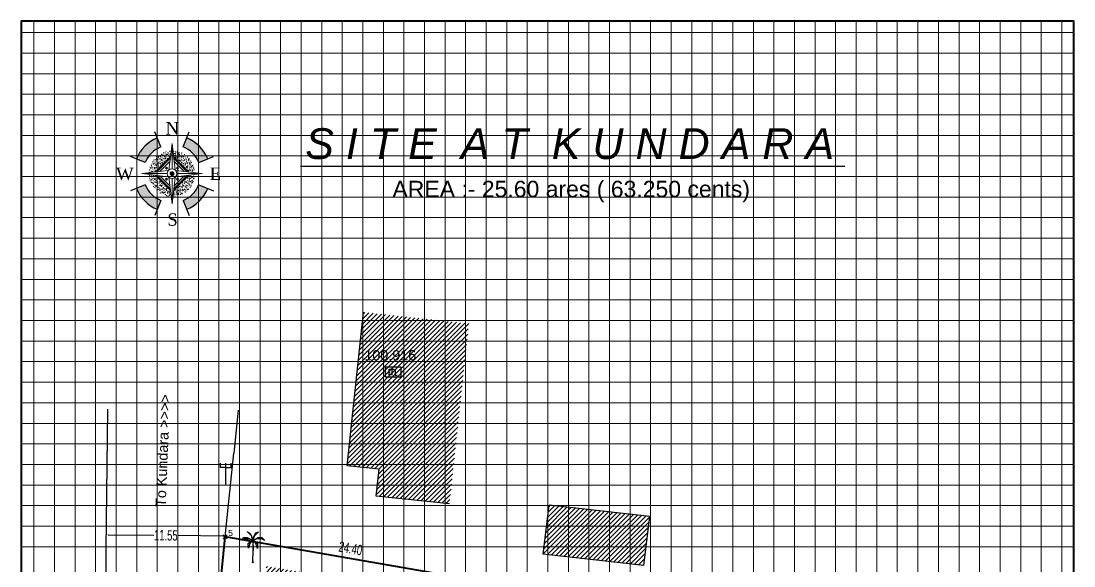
# Model space of a CAD drawing. Header units: millimetres. Extents: x 684983 to 685377, y 990360 to 990509.
# Drawn here: x 685118.7 to 685221.2, y 990456.2 to 990509.2 of the extents above; entities that cross this region are included whole.
import ezdxf
from ezdxf.enums import TextEntityAlignment as Align

# ---------------------------------------------------------------- set-up
doc = ezdxf.new("R2010")
doc.units = ezdxf.units.MM
doc.header["$PDMODE"] = 35
doc.header["$PDSIZE"] = 0.2
for name, color, linetype, lineweight in [('BD', 1, 'Continuous', 40), ('BDRY POINT', 7, 'Continuous', 30), ('grid', 8, 'Continuous', 9), ('HAtch', 200, 'Continuous', 9), ('north', 7, 'Continuous', 20)]:
    doc.layers.add(name, color=color, linetype=linetype, lineweight=lineweight)
for name, color, linetype in [('BL', 202, 'Continuous'), ('dim', 7, 'Continuous'), ('EP SYMBOL', 7, 'Continuous'), ('FFL symbol', 7, 'Continuous'), ('RD', 5, 'Continuous'), ('SYMBOLS', 7, 'Continuous'), ('TITLE', 6, 'Continuous')]:
    doc.layers.add(name, color=color, linetype=linetype)
doc.styles.add('DIM', font='ARIALN.TTF', dxfattribs={"width": 0.8, "height": 1})
doc.styles.add('ROMANS', font='arial.ttf')
doc.styles.add('style3', font='ariali.ttf')
doc.styles.add('TIMES', font='times.ttf', dxfattribs={"height": 1})
doc.dimstyles.get("Standard").update_dxf_attribs({"dimtxt": 1, "dimasz": 0.18, "dimexe": 0.18, "dimexo": 0.0625, "dimgap": 0.09, "dimtad": 0, "dimrnd": 0.05, "dimzin": 0, "dimdsep": 46, "dimtxsty": 'DIM', "dimcen": 0.09, "dimse1": 1, "dimse2": 1, "dimsd1": 1, "dimsd2": 1, "dimadec": 0, "dimazin": 0, "dimtfac": 1, "dimtix": 1, "dimtofl": 0, "dimtmove": 2, "dimatfit": 3, "dimfxl": 0, "dimtolj": 1, "dimtzin": 0, "dimarcsym": 0})

# ---------------------------------------------------------------- blocks, each defined once
blk = doc.blocks.new('A$C6422779D')
h = blk.add_hatch(color=172)
h.set_gradient(color1=(0, 15, 224), color2=(240, 241, 255), one_color=1, tint=0.97, name='INVCYLINDER')
h.paths.add_polyline_path([(7.35, 9.5), (6.96, 8.58, -0.198912), (8.59, 6.96), (9.51, 7.34, 0.198912)])
h.paths.add_polyline_path([(4.67, 8.58), (4.28, 9.5, 0.198912), (2.12, 7.34), (3.04, 6.96, -0.198912)])
h.paths.add_polyline_path([(4.28, 2.11), (4.67, 3.04, -0.198912), (3.04, 4.66), (2.12, 4.28, 0.198912)])
h.paths.add_polyline_path([(9.51, 4.28), (8.59, 4.66, -0.198912), (6.96, 3.04), (7.35, 2.11, 0.198912)])
h = blk.add_hatch()
h.set_pattern_fill('AR-SAND', scale=0.15, style=0)
h.set_pattern_definition([(37.5, (-45.38693, -1.61278), (-0.009449, 0.2890236), [0, -0.228, 0, -0.255, 0, -0.24375]), (7.5, (-45.38693, -1.61278), (0.2654665, 0.423322), [0, -0.123, 0, -0.2055, 0, -0.07875]), (327.5, (-45.57143, -1.61278), (0.4671213, 0.0008489), [0, -0.075, 0, -0.27, 0, -0.3525]), (317.5, (-45.57143, -1.61278), (0.450919, 0.1316513), [0, -0.0375, 0, -0.177, 0, -0.2025])])
h.paths.add_polyline_path([(5.9, 8.19), (5.99, 7.4), (7.4, 5.99), (8.2, 5.89, 0.393207)])
h.paths.add_polyline_path([(5.73, 8.19, 0.393207), (3.43, 5.89), (4.23, 5.99), (5.64, 7.4)])
h.paths.add_polyline_path([(4.23, 5.63), (3.43, 5.72, 0.393207), (5.73, 3.42), (5.64, 4.22)])
h.paths.add_polyline_path([(8.2, 5.72), (7.4, 5.63), (5.99, 4.22), (5.9, 3.42, 0.393207)])
h = blk.add_hatch(color=62)
h.set_gradient(color1=(168, 228, 27), color2=(76, 0, 0), one_color=1, name='SPHERICAL')
h.paths.add_polyline_path([(7.56, 5.65), (7.4, 5.63), (5.99, 4.22), (5.97, 4.06)])
h.paths.add_polyline_path([(5.97, 7.56), (5.99, 7.4), (7.4, 5.99), (7.56, 5.97)])
h.paths.add_polyline_path([(5.64, 7.4), (5.66, 7.56), (4.07, 5.97), (4.23, 5.99)])
h.paths.add_polyline_path([(4.23, 5.63), (4.07, 5.65), (5.66, 4.06), (5.64, 4.22)])
h.paths.add_polyline_path([(7.08, 6.02), (7.4, 5.99), (5.99, 7.4), (6.03, 7.08)], flags=17)
h.paths.add_polyline_path([(4.23, 5.99), (4.55, 6.02), (5.6, 7.08), (5.64, 7.4)], flags=17)
h.paths.add_polyline_path([(5.64, 4.22), (5.6, 4.54), (4.55, 5.59), (4.23, 5.63)], flags=17)
h.paths.add_polyline_path([(6.03, 4.54), (5.99, 4.22), (7.4, 5.63), (7.08, 5.59)], flags=17)
h = blk.add_hatch(color=1)
h.set_gradient(color1=(255, 0, 8), color2=(76, 0, 0), one_color=1, name='SPHERICAL')
h.paths.add_polyline_path([(5.25, 6.37), (5.32, 6.4), (5.32, 6.45), (5.28, 6.45)])
h.paths.add_polyline_path([(5.25, 6.37), (5.28, 6.45), (5.25, 6.48), (5.22, 6.45)])
h.paths.add_polyline_path([(5.25, 6.37), (5.22, 6.45), (5.17, 6.45), (5.17, 6.4)])
h.paths.add_polyline_path([(5.17, 6.4), (5.14, 6.37), (5.17, 6.34), (5.25, 6.37)])
h.paths.add_polyline_path([(5.17, 6.34), (5.17, 6.3), (5.22, 6.3), (5.25, 6.37)])
h.paths.add_polyline_path([(5.22, 6.3), (5.25, 6.27), (5.28, 6.3), (5.25, 6.37)])
h.paths.add_polyline_path([(5.25, 6.37), (5.28, 6.3), (5.32, 6.3), (5.32, 6.34)])
h.paths.add_polyline_path([(5.32, 6.34), (5.36, 6.37), (5.32, 6.4), (5.25, 6.37)])
h = blk.add_hatch(color=12)
h.set_gradient(color1=(224, 0, 4), color2=(245, 0, 4), one_color=1, tint=0.48, name='SPHERICAL')
edge = h.paths.add_edge_path()
edge.add_ellipse((5.82, 5.81), major_axis=(0.141, 0.141), ratio=1, start_angle=0, end_angle=360)
h = blk.add_hatch(color=1)
h.set_gradient(color1=(255, 0, 8), color2=(76, 0, 0), one_color=1, name='SPHERICAL')
h.paths.add_polyline_path([(6.38, 6.37), (6.41, 6.3), (6.46, 6.3), (6.46, 6.34)])
h.paths.add_polyline_path([(6.46, 6.34), (6.49, 6.37), (6.46, 6.4), (6.38, 6.37)])
h.paths.add_polyline_path([(6.46, 6.4), (6.46, 6.45), (6.41, 6.45), (6.38, 6.37)])
h.paths.add_polyline_path([(6.38, 6.37), (6.41, 6.45), (6.38, 6.48), (6.35, 6.45)])
h.paths.add_polyline_path([(6.35, 6.45), (6.31, 6.45), (6.31, 6.4), (6.38, 6.37)])
h.paths.add_polyline_path([(6.31, 6.4), (6.27, 6.37), (6.31, 6.34), (6.38, 6.37)])
h.paths.add_polyline_path([(6.31, 6.34), (6.31, 6.3), (6.35, 6.3), (6.38, 6.37)])
h.paths.add_polyline_path([(6.35, 6.3), (6.38, 6.27), (6.41, 6.3), (6.38, 6.37)])
h = blk.add_hatch(color=1)
h.set_gradient(color1=(255, 0, 8), color2=(76, 0, 0), one_color=1, name='SPHERICAL')
h.paths.add_polyline_path([(5.25, 5.24), (5.28, 5.32), (5.25, 5.35), (5.22, 5.32)])
h.paths.add_polyline_path([(5.32, 5.27), (5.32, 5.32), (5.28, 5.32), (5.25, 5.24)])
h.paths.add_polyline_path([(5.22, 5.32), (5.17, 5.32), (5.17, 5.27), (5.25, 5.24)])
h.paths.add_polyline_path([(5.17, 5.27), (5.14, 5.24), (5.17, 5.21), (5.25, 5.24)])
h.paths.add_polyline_path([(5.17, 5.21), (5.17, 5.17), (5.22, 5.17), (5.25, 5.24)])
h.paths.add_polyline_path([(5.22, 5.17), (5.25, 5.14), (5.28, 5.17), (5.25, 5.24)])
h.paths.add_polyline_path([(5.28, 5.17), (5.32, 5.17), (5.32, 5.21), (5.25, 5.24)])
h.paths.add_polyline_path([(5.32, 5.21), (5.36, 5.24), (5.32, 5.27), (5.25, 5.24)])
h = blk.add_hatch(color=1)
h.set_gradient(color1=(255, 0, 8), color2=(76, 0, 0), one_color=1, name='SPHERICAL')
h.paths.add_polyline_path([(6.41, 5.32), (6.38, 5.35), (6.35, 5.32), (6.38, 5.24)])
h.paths.add_polyline_path([(6.35, 5.32), (6.31, 5.32), (6.31, 5.27), (6.38, 5.24)])
h.paths.add_polyline_path([(6.38, 5.24), (6.31, 5.27), (6.27, 5.24), (6.31, 5.21)])
h.paths.add_polyline_path([(6.46, 5.27), (6.46, 5.32), (6.41, 5.32), (6.38, 5.24)])
h.paths.add_polyline_path([(6.46, 5.21), (6.49, 5.24), (6.46, 5.27), (6.38, 5.24)])
h.paths.add_polyline_path([(6.38, 5.24), (6.41, 5.17), (6.46, 5.17), (6.46, 5.21)])
h.paths.add_polyline_path([(6.38, 5.24), (6.35, 5.17), (6.38, 5.14), (6.41, 5.17)])
h.paths.add_polyline_path([(6.31, 5.21), (6.31, 5.17), (6.35, 5.17), (6.38, 5.24)])
at = {"layer": 'north'}
h = blk.add_hatch(color=1, dxfattribs=at)
h.set_gradient(color1=(255, 0, 4), color2=(221, 212, 187), name='HEMISPHERICAL')
edge = h.paths.add_edge_path()
edge.add_ellipse((5.82, 5.81), major_axis=(0.141, 0.141), ratio=1, start_angle=0, end_angle=360)
h.paths.add_polyline_path([(5.59, 7.01), (5.82, 7.38), (6.04, 7.01), (5.82, 8.93)])
edge = h.paths.add_edge_path()
edge.add_ellipse((5.82, 5.81), major_axis=(-0.141, 0.141), ratio=1, start_angle=230.0674, end_angle=410.0674)
edge.add_ellipse((5.82, 5.81), major_axis=(-0.141, 0.141), ratio=1, start_angle=50.0674, end_angle=230.0674)
for p, q in [((5.25, 6.37), (5.17, 6.4)), ((5.25, 6.37), (5.17, 6.34)), ((5.25, 6.37), (5.22, 6.45)), ((5.25, 6.37), (5.22, 6.3)), ((5.28, 6.45), (5.25, 6.37)), ((5.25, 6.37), (5.32, 6.4)), ((5.25, 6.37), (5.32, 6.34)), ((5.25, 6.37), (5.28, 6.3)), ((6.38, 6.37), (6.31, 6.4)), ((6.38, 6.37), (6.31, 6.34)), ((6.38, 6.37), (6.35, 6.45)), ((6.38, 6.37), (6.35, 6.3)), ((6.41, 6.45), (6.38, 6.37)), ((6.38, 6.37), (6.46, 6.4)), ((6.38, 6.37), (6.46, 6.34)), ((6.38, 6.37), (6.41, 6.3)), ((5.25, 5.24), (5.17, 5.27)), ((5.25, 5.24), (5.17, 5.21)), ((5.25, 5.24), (5.22, 5.32)), ((5.25, 5.24), (5.22, 5.17)), ((5.28, 5.32), (5.25, 5.24)), ((5.25, 5.24), (5.32, 5.27)), ((5.25, 5.24), (5.32, 5.21)), ((5.25, 5.24), (5.28, 5.17)), ((6.38, 5.24), (6.31, 5.27)), ((6.38, 5.24), (6.31, 5.21)), ((6.38, 5.24), (6.35, 5.32)), ((6.38, 5.24), (6.35, 5.17)), ((6.41, 5.32), (6.38, 5.24)), ((6.38, 5.24), (6.46, 5.27)), ((6.38, 5.24), (6.46, 5.21)), ((6.38, 5.24), (6.41, 5.17))]:
    blk.add_line(p, q)
for points in [[(4.07, 5.97), (5.66, 7.56)], [(4.23, 5.99), (5.64, 7.4)], [(4.55, 6.02), (5.6, 7.08)], [(5.97, 7.56), (7.56, 5.97)], [(5.99, 7.4), (7.4, 5.99)], [(6.03, 7.08), (7.08, 6.02)], [(5.66, 4.06), (4.07, 5.65)], [(5.64, 4.22), (4.23, 5.63)], [(5.6, 4.54), (4.55, 5.59)], [(5.17, 6.34), (5.14, 6.37), (5.17, 6.4)], [(5.17, 6.4), (5.17, 6.45), (5.22, 6.45)], [(5.22, 6.3), (5.17, 6.3), (5.17, 6.34)], [(5.22, 6.45), (5.25, 6.48), (5.28, 6.45)], [(5.28, 6.3), (5.25, 6.27), (5.22, 6.3)], [(5.28, 6.45), (5.32, 6.45), (5.32, 6.4)], [(5.32, 6.34), (5.32, 6.3), (5.28, 6.3)], [(5.32, 6.4), (5.36, 6.37), (5.32, 6.34)], [(7.56, 5.65), (5.97, 4.06)], [(7.4, 5.63), (5.99, 4.22)], [(7.08, 5.59), (6.03, 4.54)], [(6.31, 6.34), (6.27, 6.37), (6.31, 6.4)], [(6.31, 6.4), (6.31, 6.45), (6.35, 6.45)], [(6.35, 6.3), (6.31, 6.3), (6.31, 6.34)], [(6.35, 6.45), (6.38, 6.48), (6.41, 6.45)], [(6.41, 6.3), (6.38, 6.27), (6.35, 6.3)], [(6.41, 6.45), (6.46, 6.45), (6.46, 6.4)], [(6.46, 6.34), (6.46, 6.3), (6.41, 6.3)], [(6.46, 6.4), (6.49, 6.37), (6.46, 6.34)], [(5.17, 5.21), (5.14, 5.24), (5.17, 5.27)], [(5.17, 5.27), (5.17, 5.32), (5.22, 5.32)], [(5.22, 5.17), (5.17, 5.17), (5.17, 5.21)], [(5.22, 5.32), (5.25, 5.35), (5.28, 5.32)], [(5.28, 5.17), (5.25, 5.14), (5.22, 5.17)], [(5.28, 5.32), (5.32, 5.32), (5.32, 5.27)], [(5.32, 5.21), (5.32, 5.17), (5.28, 5.17)], [(5.32, 5.27), (5.36, 5.24), (5.32, 5.21)], [(6.31, 5.21), (6.27, 5.24), (6.31, 5.27)], [(6.31, 5.27), (6.31, 5.32), (6.35, 5.32)], [(6.35, 5.17), (6.31, 5.17), (6.31, 5.21)], [(6.35, 5.32), (6.38, 5.35), (6.41, 5.32)], [(6.41, 5.17), (6.38, 5.14), (6.35, 5.17)], [(6.41, 5.32), (6.46, 5.32), (6.46, 5.27)], [(6.46, 5.21), (6.46, 5.17), (6.41, 5.17)], [(6.46, 5.27), (6.49, 5.24), (6.46, 5.21)]]:
    blk.add_lwpolyline(points)
at = {"color": 7, "lineweight": 30}
for start, end in [(112.5, 157.5), (22.5, 67.5), (202.5, 247.5), (292.5, 337.5)]:
    blk.add_arc((5.82, 5.81), 4, start, end, dxfattribs=at)
at = {"lineweight": 30}
for start, end in [(112.5, 157.5), (22.5, 67.5), (202.5, 247.5), (292.5, 337.5)]:
    blk.add_arc((5.82, 5.81), 3, start, end, dxfattribs=at)
at = {"layer": 'north', "color": 7, "lineweight": 30}
for p, q in [((4.67, 8.58), (4.03, 10.13)), ((6.96, 8.58), (7.6, 10.13)), ((3.04, 6.96), (1.5, 7.6)), ((8.59, 6.96), (10.13, 7.6)), ((3.04, 4.66), (1.5, 4.02)), ((8.59, 4.66), (10.13, 4.02)), ((4.67, 3.04), (4.03, 1.49)), ((6.96, 3.04), (7.6, 1.49))]:
    blk.add_line(p, q, dxfattribs=at)
at = {"layer": 'north', "color": 5}
for p, q in [((5.82, 8.93), (5.5, 6.19)), ((5.82, 8.93), (6.13, 6.19)), ((5.82, 8.93), (5.82, 6.31)), ((2.69, 5.81), (5.43, 6.13)), ((5.32, 5.81), (2.69, 5.81)), ((2.69, 5.81), (5.43, 5.49)), ((8.94, 5.81), (6.2, 6.13)), ((8.94, 5.81), (6.2, 5.49)), ((8.94, 5.81), (6.31, 5.81)), ((8.94, 5.81), (6.31, 5.81)), ((5.82, 2.68), (5.5, 5.42)), ((5.82, 2.68), (6.13, 5.42)), ((5.82, 5.31), (5.82, 2.68))]:
    blk.add_line(p, q, dxfattribs=at)
blk.add_ellipse((5.82, 5.81), major_axis=(0.353, 0.353), ratio=1, start_param=0.785398, end_param=7.068583, dxfattribs=at)
at = {"layer": 'north'}
blk.add_ellipse((5.82, 5.81), major_axis=(0.141, 0.141), ratio=1, start_param=0.785398, end_param=7.068583, dxfattribs=at)
at = {"layer": 'north', "color": 7, "style": 'TIMES'}
for s, p in [('N', (5.85, 10.5)), ('W', (0.93, 5.77)), ('E', (10.31, 5.8)), ('S', (5.87, 1.05))]:
    blk.add_text(s, height=1.28, dxfattribs=at).set_placement(p, align=Align.MIDDLE)
blk = doc.blocks.new('A$C470209A2')
at = {"layer": 'north', "xscale": 0.2160871008967433, "yscale": 0.2160871008967433, "zscale": 0.2160871008967433}
blk.add_blockref('A$C6422779D', (0, 0), dxfattribs=at)
blk = doc.blocks.new('BD')
at = {"color": 7}
for p, q in [((-0.04, 0.04), (0.04, -0.04)), ((-0.04, -0.03), (0.04, 0.03))]:
    blk.add_line(p, q, dxfattribs=at)
blk.add_circle((0, 0), 0.05, dxfattribs=at)
blk.add_point((0, 0), dxfattribs=at)
blk = doc.blocks.new('*D46')
at = {"layer": 'Defpoints', "color": 0, "transparency": 16777216}
for p in [(685137.34, 990459.12), (685138.59, 990459), (685137.7, 990449.91)]:
    blk.add_point(p, dxfattribs=at)
at = {"layer": 'dim', "color": 0, "transparency": 16777216, "insert": (685136.9, 990454.58), "char_height": 1, "attachment_point": 5, "rotation": 84.4144, "style": 'DIM'}
blk.add_mtext('\\A1;9.10', dxfattribs=at)
blk = doc.blocks.new('*D60')
at = {"layer": 'Defpoints', "color": 0, "transparency": 16777216}
for p in [(685138.76, 990459.96), (685138.59, 990459), (685162.63, 990454.81)]:
    blk.add_point(p, dxfattribs=at)
at = {"layer": 'dim', "color": 0, "transparency": 16777216, "insert": (685150.78, 990457.87), "char_height": 1, "attachment_point": 5, "rotation": 350.1232, "style": 'DIM'}
blk.add_mtext('\\A1;24.40', dxfattribs=at)
blk = doc.blocks.new('A$C11072AF8')
blk.add_hatch(color=3).paths.add_polyline_path([(0.783, 0.03, 1), (0.723, 0.03, 1)])
at = {"color": 3}
blk.add_line((0.753, 0.03), (0.758, 0.808), dxfattribs=at)
blk.add_lwpolyline([(0.754, 0.831), (0.758, 0.863), (0.758, 1.442), (0.553, 1.258), (0.471, 0.958), (0.451, 1.258), (0.58, 1.367), (0.744, 1.449), (0.553, 1.531), (0.178, 1.538), (0, 1.449), (0.171, 1.64), (0.369, 1.633), (0.744, 1.463), (0.649, 1.742), (0.369, 2.022), (0.58, 1.906), (0.662, 1.708), (0.744, 1.456), (0.84, 1.749), (0.949, 1.94), (1.12, 2.015), (0.84, 1.722), (0.737, 1.415), (1.099, 1.633), (1.324, 1.633), (1.522, 1.435), (1.311, 1.545), (0.956, 1.538), (0.73, 1.449), (0.969, 1.34), (1.051, 1.238), (1.045, 0.917), (0.949, 1.245), (0.751, 1.429), (0.758, 0.835), (0.759, 0.823)], dxfattribs=at)
blk.add_circle((0.753, 0.03), 0.03, dxfattribs=at)
blk = doc.blocks.new('A$C0CA14312')
blk.add_blockref('A$C11072AF8', (0, 0))
blk = doc.blocks.new('CCONUT')
at = {"xscale": 0.6000000000000001, "yscale": 0.6000000000000001, "zscale": 0.6000000000000001}
blk.add_blockref('A$C0CA14312', (-0.452, -0.018), dxfattribs=at)
blk = doc.blocks.new('A$C2E162DE2')
at = {"color": 6}
for p, q in [((-0.29, 3.98), (-0.29, 4.63)), ((0.5, 3.98), (-0.29, 3.98)), ((0.5, 3.98), (0.5, 4.63)), ((0.5, 1.53), (0.5, 3.98)), ((0.5, 3.98), (1.3, 3.98)), ((1.3, 3.98), (1.3, 4.63))]:
    blk.add_line(p, q, dxfattribs=at)
blk.add_circle((0.5, 1.53), 0.0256, dxfattribs=at)
blk = doc.blocks.new('EP')
blk.add_blockref('A$C2E162DE2', (-0.5, -1.53))
blk = doc.blocks.new('FFL')
at = {"color": 0}
for p, q in [((-0.75, 0.49), (-0.74, 0.5)), ((0.75, 0.49), (0.74, 0.5)), ((-0.74, -0.5), (-0.75, -0.49)), ((0.74, -0.5), (0.75, -0.49))]:
    blk.add_line(p, q, dxfattribs=at)
at = {"color": 6}
for p, q in [((-0.75, -0.5), (-0.75, 0.5)), ((-0.75, 0.5), (0.75, 0.5)), ((0.75, 0.5), (0.75, -0.5)), ((0.75, -0.5), (-0.75, -0.5))]:
    blk.add_line(p, q, dxfattribs=at)
for points in [[(-0.39, -0.3), (-0.39, 0.3), (-0.19, 0.3)], [(-0.09, -0.3), (-0.09, 0.3), (0.11, 0.3)], [(0.21, 0.3), (0.21, -0.3), (0.41, -0.3)], [(-0.39, 0), (-0.29, 0)], [(-0.09, 0), (0.01, 0)]]:
    blk.add_lwpolyline(points, dxfattribs=at)
blk = doc.blocks.new('*D62')
at = {"layer": 'Defpoints', "color": 0, "transparency": 16777216}
for p in [(685127.03, 990459.14), (685127.04, 990459.21), (685138.59, 990459)]:
    blk.add_point(p, dxfattribs=at)
at = {"layer": 'dim', "color": 0, "lineweight": -2, "transparency": 16777216}
for p, q in [((685127.21, 990459.21), (685131.64, 990459.16)), ((685138.41, 990459.07), (685133.98, 990459.13))]:
    blk.add_line(p, q, dxfattribs=at)
at = {"layer": 'dim', "color": 0, "transparency": 16777216}
for points in [[(685127.22, 990459.24), (685127.21, 990459.18), (685127.04, 990459.21)], [(685138.41, 990459.1), (685138.41, 990459.04), (685138.59, 990459.07)]]:
    blk.add_solid(points, dxfattribs=at)
at = {"layer": 'dim', "color": 0, "transparency": 16777216, "insert": (685132.81, 990459.14), "char_height": 1, "attachment_point": 5, "rotation": 359.302, "style": 'DIM'}
blk.add_mtext('\\A1;11.55', dxfattribs=at)

msp = doc.modelspace()

# ---------------------------------------------------------------- hatches: boundary and pattern name
at = {"layer": 'HAtch'}
h = msp.add_hatch(dxfattribs=at)
h.set_pattern_fill('ANSI31', color=256, scale=0.1)
h.set_pattern_definition([(45, (-29.76735, 1.1705), (-0.22450640303, 0.22450640303), [])])
h.paths.add_polyline_path([(685216.569, 990417.868), (685208.797, 990420.299), (685205.207, 990408.824), (685212.979, 990406.393)])
h.paths.add_polyline_path([(685169.194, 990416.161), (685166.781, 990416.829), (685166.268, 990414.415), (685168.681, 990413.747)])
h.paths.add_polyline_path([(685156.726, 990416.507), (685152.677, 990417.387), (685153.102, 990419.344), (685151.045, 990419.802), (685150.962, 990419.416), (685143.884, 990420.955), (685141.457, 990409.793), (685154.299, 990405.345)])
h.paths.add_polyline_path([(685152.791, 990454.458), (685142.603, 990456.135), (685141.822, 990451.208), (685152.01, 990449.531)])
h.paths.add_polyline_path([(685162.293, 990479.733), (685152.052, 990480.836), (685150.442, 990465.902), (685153.555, 990465.567), (685153.275, 990462.968), (685160.403, 990462.2)])
h.paths.add_polyline_path([(685179.889, 990460.974), (685170.104, 990462.066), (685169.527, 990457.301), (685179.312, 990456.209)])

# ---------------------------------------------------------------- linework, layer by layer
at = {"lineweight": 40}
msp.add_lwpolyline([(685118.727, 990360.285), (685221.159, 990360.285), (685221.159, 990509.155), (685118.727, 990509.155)], close=True, dxfattribs=at)
at = {"layer": 'BD'}
for p in [(685137.7, 990449.914), (685162.631, 990454.809)]:
    msp.add_line(p, (685138.589, 990458.995), dxfattribs=at)
at = {"layer": 'BL'}
for p, q in [((685150.442, 990465.902), (685152.052, 990480.836)), ((685153.555, 990465.567), (685150.442, 990465.902)), ((685153.275, 990462.968), (685153.555, 990465.567)), ((685160.403, 990462.2), (685153.275, 990462.968)), ((685169.527, 990457.301), (685170.104, 990462.066)), ((685179.889, 990460.974), (685170.104, 990462.066)), ((685179.312, 990456.209), (685179.889, 990460.974)), ((685179.312, 990456.209), (685169.527, 990457.301))]:
    msp.add_line(p, q, dxfattribs=at)
at = {"layer": 'dim'}
msp.add_line((685145.908, 990495.056), (685198.87, 990495.056), dxfattribs=at)
at = {"layer": 'grid'}
for p, q in [((685119.977, 990509.155), (685119.977, 990377.924)), ((685121.977, 990509.155), (685121.977, 990377.924)), ((685123.977, 990509.155), (685123.977, 990377.924)), ((685125.977, 990509.155), (685125.977, 990377.924)), ((685127.977, 990509.155), (685127.977, 990377.924)), ((685129.977, 990509.155), (685129.977, 990377.924)), ((685131.977, 990509.155), (685131.977, 990377.924)), ((685133.977, 990509.155), (685133.977, 990377.924)), ((685135.977, 990509.155), (685135.977, 990377.924)), ((685137.977, 990509.155), (685137.977, 990377.924)), ((685139.977, 990509.155), (685139.977, 990377.924)), ((685141.977, 990509.155), (685141.977, 990377.924)), ((685143.977, 990509.155), (685143.977, 990377.924)), ((685145.977, 990509.155), (685145.977, 990377.924)), ((685147.977, 990509.155), (685147.977, 990377.924)), ((685149.977, 990509.155), (685149.977, 990377.924)), ((685151.977, 990509.155), (685151.977, 990370.9)), ((685153.977, 990509.155), (685153.977, 990370.9)), ((685155.977, 990509.155), (685155.977, 990370.9)), ((685157.977, 990509.155), (685157.977, 990370.9)), ((685159.977, 990509.155), (685159.977, 990370.9)), ((685161.977, 990509.155), (685161.977, 990370.9)), ((685163.977, 990509.155), (685163.977, 990370.9)), ((685165.977, 990509.155), (685165.977, 990370.9)), ((685167.977, 990509.155), (685167.977, 990370.9)), ((685169.977, 990509.155), (685169.977, 990370.9)), ((685171.977, 990509.155), (685171.977, 990370.9)), ((685173.977, 990509.155), (685173.977, 990370.9)), ((685175.977, 990509.155), (685175.977, 990370.9)), ((685177.977, 990509.155), (685177.977, 990370.9)), ((685179.977, 990509.155), (685179.977, 990370.9)), ((685181.977, 990509.155), (685181.977, 990370.9)), ((685183.977, 990509.155), (685183.977, 990370.9)), ((685185.977, 990509.155), (685185.977, 990370.9)), ((685187.977, 990509.155), (685187.977, 990370.9)), ((685189.977, 990509.155), (685189.977, 990370.9)), ((685191.977, 990509.155), (685191.977, 990370.9)), ((685193.977, 990509.155), (685193.977, 990370.9)), ((685195.977, 990509.155), (685195.977, 990370.9)), ((685197.977, 990509.155), (685197.977, 990370.9)), ((685199.977, 990509.155), (685199.977, 990370.9)), ((685201.977, 990509.155), (685201.977, 990370.9)), ((685203.977, 990509.155), (685203.977, 990370.9)), ((685205.977, 990509.155), (685205.977, 990370.9)), ((685207.977, 990509.155), (685207.977, 990370.9)), ((685209.977, 990509.155), (685209.977, 990370.9)), ((685211.977, 990509.155), (685211.977, 990370.9)), ((685213.977, 990509.155), (685213.977, 990370.9)), ((685215.977, 990509.155), (685215.977, 990370.9)), ((685217.977, 990509.155), (685217.977, 990370.9)), ((685219.977, 990509.155), (685219.977, 990370.9)), ((685221.159, 990508.038), (685118.727, 990508.038)), ((685221.159, 990506.038), (685118.727, 990506.038)), ((685221.159, 990504.038), (685118.727, 990504.038)), ((685221.159, 990502.038), (685118.727, 990502.038)), ((685221.159, 990500.038), (685118.727, 990500.038)), ((685221.159, 990498.038), (685118.727, 990498.038)), ((685221.159, 990496.038), (685118.727, 990496.038)), ((685221.159, 990494.038), (685118.727, 990494.038)), ((685221.159, 990492.038), (685118.727, 990492.038)), ((685221.159, 990490.038), (685118.727, 990490.038)), ((685221.159, 990488.038), (685118.727, 990488.038)), ((685221.159, 990486.038), (685118.727, 990486.038)), ((685221.159, 990484.038), (685118.727, 990484.038)), ((685221.159, 990482.038), (685118.727, 990482.038)), ((685221.159, 990480.038), (685118.727, 990480.038)), ((685221.159, 990478.038), (685118.727, 990478.038)), ((685221.159, 990476.038), (685118.727, 990476.038)), ((685221.159, 990474.038), (685118.727, 990474.038)), ((685221.159, 990472.038), (685118.727, 990472.038)), ((685221.159, 990470.038), (685118.727, 990470.038)), ((685221.159, 990468.038), (685118.727, 990468.038)), ((685221.159, 990466.038), (685118.727, 990466.038)), ((685221.159, 990464.038), (685118.727, 990464.038)), ((685221.159, 990462.038), (685118.727, 990462.038)), ((685221.159, 990460.038), (685118.727, 990460.038)), ((685221.159, 990458.038), (685118.727, 990458.038))]:
    msp.add_line(p, q, dxfattribs=at)
at = {"layer": 'RD'}
for p, q in [((685127.017, 990457.774), (685127.183, 990471.4)), ((685139.86, 990471.33), (685139.436, 990467.147)), ((685138.589, 990458.995), (685139.436, 990467.147)), ((685126.995, 990450.001), (685127.017, 990457.774))]:
    msp.add_line(p, q, dxfattribs=at)

# ---------------------------------------------------------------- block references
at = {"layer": 'BDRY POINT'}
msp.add_blockref('BD', (685138.589, 990458.995), dxfattribs=at)
at = {"layer": 'EP SYMBOL', "xscale": 0.6452409865629256, "yscale": 0.6452409865629256, "zscale": 0.6452409865629256}
msp.add_blockref('EP', (685138.643, 990464.152, 99.828), dxfattribs=at)
at = {"layer": 'FFL symbol'}
msp.add_blockref('FFL', (685154.919, 990475.021, 101.055), dxfattribs=at)
at = {"layer": 'north', "xscale": 4.346150069169585, "yscale": 4.346150069169585, "zscale": 4.346150069169585}
msp.add_blockref('A$C470209A2', (685127.95, 990488.864), dxfattribs=at)
at = {"layer": 'SYMBOLS', "ltscale": 10, "xscale": 2.5, "yscale": 2.5, "zscale": 2.5}
msp.add_blockref('CCONUT', (685141.289, 990456.523, 100.294), dxfattribs=at)

# ---------------------------------------------------------------- texts
at = {"style": 'ROMANS'}
msp.add_text('100.916', height=1, dxfattribs=at).set_placement((685152.12, 990476.154, 100.916))
msp.add_text('To Kundara >>>>', height=1, rotation=87.68266, dxfattribs=at).set_placement((685132.797, 990461.895))
at = {"color": 1, "style": 'ROMANS'}
msp.add_text('5', height=0.6, dxfattribs=at).set_placement((685138.875, 990459.08))
at = {"layer": 'TITLE', "color": 234, "style": 'style3'}
msp.add_text('S I T E  A T  K U N D A R A ', height=3, dxfattribs=at).set_placement((685146.371, 990495.735))
at = {"layer": 'TITLE', "color": 7, "style": 'ROMANS'}
msp.add_text(' AREA :- 25.60 ares ( 63.250 cents)', height=1.6, dxfattribs=at).set_placement((685154.24, 990492.023))

# ---------------------------------------------------------------- dimensions: what is measured, and where the dimension line sits
at = {"layer": 'dim'}
for p1, distance, picture, middle in [((685162.631, 990454.809), -0.979, '*D60', (685150.778, 990457.867)), ((685137.7, 990449.914), 1.25, '*D46', (685136.9, 990454.576))]:
    dim = msp.add_aligned_dim(p1=p1, p2=(685138.589, 990458.995), distance=distance, dimstyle='Standard', dxfattribs=at)
    dim.commit()
    dim.dimension.update_dxf_attribs({"geometry": picture, "text_midpoint": middle})
dim = msp.add_aligned_dim(p1=(685138.589, 990458.995), p2=(685127.034, 990459.136), distance=-0.077, dimstyle='Standard', override={"dimsd1": 0, "dimsd2": 0}, dxfattribs=at)
dim.commit()
dim.dimension.update_dxf_attribs({"geometry": '*D62', "text_midpoint": (685132.812, 990459.143)})

doc.saveas('drawing.dxf')
